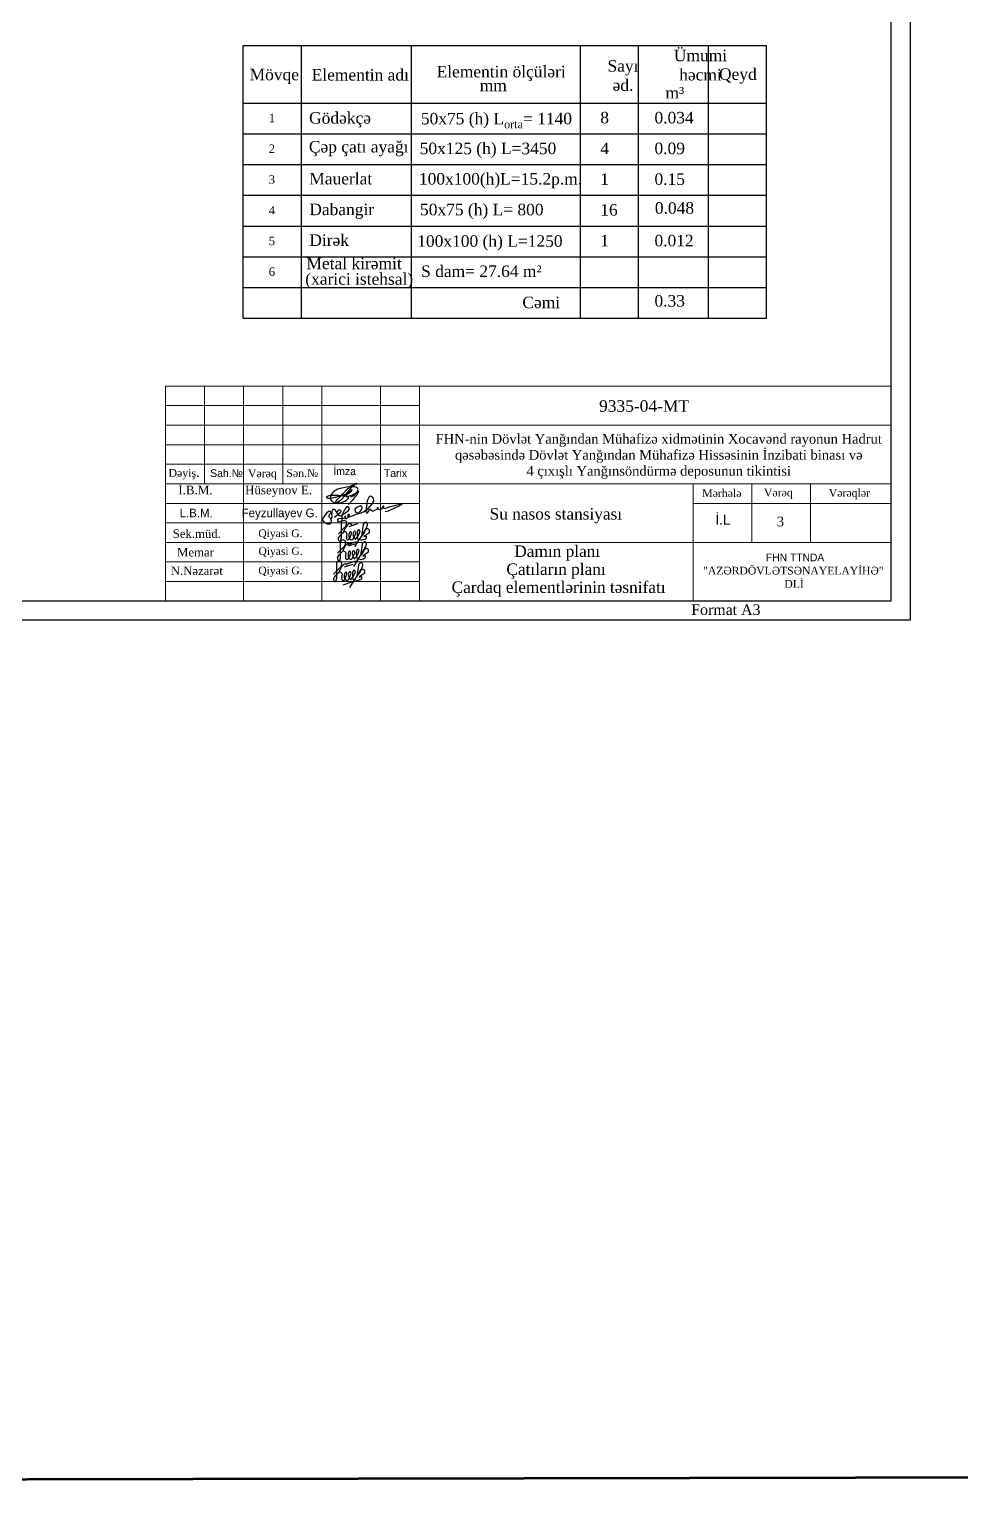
# Model space of a CAD drawing. Header units: millimetres. Extents: x 120281 to 1416367021, y -641565767 to 918373.
# Drawn here: x 561033 to 585265, y 687719 to 725691 of the extents above; entities that cross this region are included whole.
import ezdxf

# ---------------------------------------------------------------- set-up
doc = ezdxf.new("R2010")
doc.units = ezdxf.units.MM
for name, color, linetype, lineweight in [('0_Ном._пера__1', 7, 'Continuous', 35), ('перегородка', 130, 'Continuous', 20), ('перегородка_Ном._пера__1', 7, 'Continuous', 15), ('размер', 90, 'Continuous', 40), ('размер2', 210, 'Continuous', 15), ('размер_Ном._пера__1', 7, 'Continuous', 15)]:
    doc.layers.add(name, color=color, linetype=linetype, lineweight=lineweight)
doc.layers.add('ramka-1', color=7, linetype='Continuous')
doc.styles.get("Standard").update_dxf_attribs({"font": 'arial.ttf'})
doc.styles.add('Times New  Roman', font='times.ttf')
doc.styles.add('Times New Roman', font='times.ttf', dxfattribs={"height": 300})
doc.styles.add('СГЕНЕРИР_СТИЛЬ_2', font='AZLTM.TTF')

msp = doc.modelspace()

# ---------------------------------------------------------------- linework, layer by layer
at = {"color": 244, "lineweight": 53, "true_color": 0x991b1e}
msp.add_lwpolyline([(440324.24024, 757119.90004), (681637.27816, 757603.30928), (681637.27816, 688202.32989), (440324.24024, 687718.92066)], close=True, dxfattribs=at)
at = {"layer": 'ramka-1', "color": 0, "linetype": 'Continuous', "lineweight": 25}
for p, q in [((566599.71801, 718171.1647), (566599.71793, 725267.38103)), ((566599.71794, 725267.38103), (580212.21794, 725267.38114)), ((568112.21782, 718171.16472), (568112.21793, 725267.38104)), ((570978.65015, 718171.16475), (570978.65025, 725267.38107)), ((575372.21783, 718171.16479), (575372.21793, 725267.3811)), ((576884.71782, 718171.16481), (576884.71793, 725267.38111)), ((578699.71782, 718171.16483), (578699.71793, 725267.38113)), ((580212.21783, 718171.16485), (580212.21794, 725267.38114)), ((566599.71789, 723767.6647), (580212.21794, 723767.66485)), ((566599.71791, 718970.6647), (580212.21798, 718970.66485)), ((566599.7178, 718171.1647), (580212.21787, 718171.16485))]:
    msp.add_line(p, q, dxfattribs=at)
at = {"layer": 'ramka-1', "color": 1, "linetype": 'Continuous', "lineweight": 25}
for p, q in [((566599.71786, 722968.1647), (580212.21794, 722968.16485)), ((566599.71785, 722168.6647), (580212.21792, 722168.66485)), ((566599.71784, 721369.1647), (580212.21791, 721369.16485)), ((566599.71789, 720569.6647), (580212.21796, 720569.66485)), ((566599.7179, 719770.1647), (580212.21797, 719770.16485))]:
    msp.add_line(p, q, dxfattribs=at)
at = {"layer": 'размер2', "color": 0, "lineweight": 30}
for p, q in [((569074.31655, 712565.53333), (569264.41915, 712755.63593)), ((569148.34927, 712831.34561), (569148.34927, 712667.38229)), ((569206.36705, 712609.36451), (569266.90735, 712732.96762)), ((569352.15017, 712753.41182), (569584.22132, 712829.08719)), ((569418.2581, 712801.07546), (569425.82564, 712773.32782)), ((569720.9596, 712796.03043), (569673.65357, 712505.2841)), ((569077.71892, 712450.44622), (569125.64665, 712528.64411)), ((569125.64665, 712528.64411), (569206.36705, 712609.36451)), ((569148.34927, 712667.38229), (569148.34927, 712510.98652)), ((569148.34927, 712551.34672), (569206.36705, 712609.36451)), ((569284.56494, 712521.07657), (569282.04243, 712475.67134)), ((569282.04243, 712475.67134), (569284.56494, 712430.26612)), ((569292.13248, 712566.48179), (569284.56494, 712521.07657)), ((569284.56494, 712430.26612), (569309.79007, 712402.51848)), ((569309.79007, 712402.51848), (569347.62775, 712412.60853)), ((569317.3576, 712286.48291), (569549.42875, 712362.15828)), ((569347.62775, 712412.60853), (569380.42042, 712465.58129)), ((569350.15027, 712553.86923), (569350.15027, 712490.80642)), ((569350.15027, 712490.80642), (569365.47556, 712441.43961)), ((569380.42042, 712465.58129), (569410.69057, 712543.77918)), ((569458.6183, 712430.26612), (569493.93348, 712493.32893)), ((569463.66333, 712521.07657), (569479.56653, 712467.67366)), ((569491.41097, 712632.06712), (569466.18584, 712606.84199)), ((569479.56653, 712467.67366), (569504.02353, 712432.78863)), ((569493.93348, 712493.32893), (569524.20363, 712563.95928)), ((569498.9785, 712220.89758), (569584.74393, 712357.11326)), ((569531.77117, 712432.78863), (569567.08634, 712478.19386)), ((569567.08634, 712478.19386), (569607.44654, 712543.77918)), ((569584.74393, 712357.11326), (569667.98684, 712488.28391)), ((569607.44654, 712543.77918), (569635.19418, 712606.84199)), ((569622.27063, 712420.71892), (569667.98684, 712488.28391)), ((569683.12192, 712394.95094), (569652.85177, 712397.47346)), ((569667.98684, 712488.28391), (569774.18368, 712663.97415)), ((569667.98684, 712488.28391), (569715.91458, 712543.77918)), ((569758.79729, 712415.13104), (569683.12192, 712394.95094)), ((569715.91458, 712543.77918), (569751.22975, 712596.75194)), ((569766.36483, 712513.50903), (569738.61719, 712490.80642)), ((569738.61719, 712490.80642), (569801.68, 712503.41898)), ((569751.22975, 712596.75194), (569786.54493, 712700.17496)), ((569867.26533, 712579.09436), (569766.36483, 712513.50903)), ((569774.18368, 712663.97415), (569804.20252, 712682.51737)), ((569049.95493, 712059.17726), (569240.05752, 712249.27986)), ((569053.35729, 711944.09015), (569101.28503, 712022.28804)), ((569101.28503, 712022.28804), (569182.00543, 712103.00844)), ((569123.98764, 712324.98954), (569123.98764, 712161.02623)), ((569123.98764, 712161.02623), (569123.98764, 712004.63045)), ((569123.98764, 712044.99065), (569182.00543, 712103.00844)), ((569182.00543, 712103.00844), (569242.54573, 712226.61155)), ((569260.20332, 712014.7205), (569257.6808, 711969.31528)), ((569267.77085, 712060.12573), (569260.20332, 712014.7205)), ((569325.78864, 712047.51316), (569325.78864, 711984.45035)), ((569325.78864, 711984.45035), (569341.11394, 711935.08354)), ((569327.78855, 712247.05575), (569559.8597, 712322.73112)), ((569356.05879, 711959.22523), (569386.32894, 712037.42311)), ((569393.89648, 712294.71939), (569401.46402, 712266.97175)), ((569434.25668, 711923.91005), (569469.57185, 711986.97286)), ((569439.3017, 712014.7205), (569455.2049, 711961.31759)), ((569467.04934, 712125.71105), (569441.82422, 712100.48593)), ((569469.57185, 711986.97286), (569499.842, 712057.60321)), ((569507.40954, 711926.43256), (569542.72472, 711971.83779)), ((569542.72472, 711971.83779), (569583.08492, 712037.42311)), ((569560.3823, 711850.75719), (569643.62522, 711981.92784)), ((569583.08492, 712037.42311), (569610.83255, 712100.48593)), ((569597.909, 711914.36285), (569643.62522, 711981.92784)), ((569643.62522, 711981.92784), (569749.82205, 712157.61808)), ((569643.62522, 711981.92784), (569691.55295, 712037.42311)), ((569696.59798, 712289.67436), (569649.29195, 711998.92803)), ((569691.55295, 712037.42311), (569726.86813, 712090.39588)), ((569742.0032, 712007.15296), (569714.25557, 711984.45035)), ((569714.25557, 711984.45035), (569777.31838, 711997.06291)), ((569726.86813, 712090.39588), (569762.1833, 712193.81889)), ((569842.9037, 712072.73829), (569742.0032, 712007.15296)), ((569749.82205, 712157.61808), (569779.84089, 712176.1613)), ((568952.52149, 711513.87454), (569142.62408, 711703.97713)), ((569026.5542, 711779.68681), (569026.5542, 711615.7235)), ((569026.5542, 711615.7235), (569026.5542, 711459.32773)), ((569084.57199, 711557.70572), (569145.11229, 711681.30883)), ((569230.35511, 711701.75303), (569462.42626, 711777.4284)), ((569257.6808, 711969.31528), (569260.20332, 711923.91005)), ((569260.20332, 711923.91005), (569285.42844, 711896.16241)), ((569285.42844, 711896.16241), (569323.26613, 711906.25246)), ((569292.99598, 711780.12684), (569525.06713, 711855.80221)), ((569296.46304, 711749.41666), (569304.03057, 711721.66903)), ((569323.26613, 711906.25246), (569356.05879, 711959.22523)), ((569455.2049, 711961.31759), (569479.6619, 711926.43256)), ((569474.61688, 711714.54151), (569560.3823, 711850.75719)), ((569546.19177, 711436.62512), (569652.38861, 711612.31536)), ((569599.16454, 711744.37164), (569551.8585, 711453.62531)), ((569658.76029, 711888.59488), (569628.49014, 711891.11739)), ((569629.43469, 711545.09315), (569664.74986, 711648.51617)), ((569652.38861, 711612.31536), (569682.40745, 711630.85858)), ((569734.43567, 711908.77498), (569658.76029, 711888.59488)), ((568955.92385, 711398.78743), (569003.85159, 711476.98532)), ((569003.85159, 711476.98532), (569084.57199, 711557.70572)), ((569026.5542, 711499.68793), (569084.57199, 711557.70572)), ((569162.76988, 711469.41778), (569160.24736, 711424.01255)), ((569160.24736, 711424.01255), (569162.76988, 711378.60733)), ((569170.33741, 711514.823), (569162.76988, 711469.41778)), ((569162.76988, 711378.60733), (569187.995, 711350.85969)), ((569187.995, 711350.85969), (569225.83269, 711360.94974)), ((569195.56254, 711234.82412), (569427.63369, 711310.49949)), ((569225.83269, 711360.94974), (569258.62535, 711413.9225)), ((569228.3552, 711502.21044), (569228.3552, 711439.14763)), ((569228.3552, 711439.14763), (569243.6805, 711389.78082)), ((569258.62535, 711413.9225), (569288.8955, 711492.12039)), ((569336.82324, 711378.60733), (569372.13841, 711441.67014)), ((569341.86826, 711469.41778), (569357.77146, 711416.01487)), ((569369.6159, 711580.40833), (569344.39077, 711555.1832)), ((569357.77146, 711416.01487), (569382.22846, 711381.12984)), ((569372.13841, 711441.67014), (569402.40856, 711512.30049)), ((569377.18344, 711169.23879), (569462.94886, 711305.45447)), ((569409.9761, 711381.12984), (569445.29127, 711426.53507)), ((569445.29127, 711426.53507), (569485.65147, 711492.12039)), ((569462.94886, 711305.45447), (569546.19177, 711436.62512)), ((569485.65147, 711492.12039), (569513.39911, 711555.1832)), ((569500.47556, 711369.06013), (569546.19177, 711436.62512)), ((569561.32685, 711343.29215), (569531.0567, 711345.81467)), ((569546.19177, 711436.62512), (569594.11951, 711492.12039)), ((569637.00222, 711363.47225), (569561.32685, 711343.29215)), ((569594.11951, 711492.12039), (569629.43469, 711545.09315)), ((569644.56976, 711461.85024), (569616.82212, 711439.14763)), ((569616.82212, 711439.14763), (569679.88494, 711451.76019)), ((569745.47026, 711527.43557), (569644.56976, 711461.85024))]:
    msp.add_line(p, q, dxfattribs=at)
for points in [[(541946.3337, 740013.03096), (583946.3337, 740013.03096), (583946.3337, 710313.03096), (541946.3337, 710313.03096)], [(543946.3337, 739513.03096), (583446.3337, 739513.03096), (583446.3337, 710813.03096), (543946.3337, 710813.03096)]]:
    msp.add_lwpolyline(points, close=True, dxfattribs=at)
for points in [[(569046.78629, 713346.71339), (569067.28636, 713377.74846), (569106.77895, 713417.52157), (569153.65375, 713458.10903), (569231.49321, 713542.22079), (569310.81533, 713639.56842), (569410.42714, 713757.15392), (569484.28958, 713842.23919), (569522.22605, 713870.65618), (569544.79887, 713882.26836), (569553.35502, 713883.99132), (569557.05609, 713882.21219), (569558.22712, 713877.76402), (569556.36144, 713870.93358), (569545.86907, 713857.9749), (569524.80713, 713839.16538)], [(569387.67215, 713551.40085), (569398.76332, 713536.69373), (569415.05566, 713533.40676), (569460.48763, 713550.63027), (569501.71477, 713576.10823), (569538.35406, 713610.46882), (569566.49073, 713649.12668), (569582.95527, 713692.55126), (569586.02684, 713713.7228), (569582.00293, 713735.28126), (569569.18592, 713753.81295), (569543.9843, 713770.10084), (569527.85463, 713776.8775), (569494.25246, 713781.87742), (569423.82635, 713786.47975), (569371.49974, 713784.9129), (569294.36074, 713778.05655), (569162.53192, 713754.48946), (569062.37982, 713723.43261), (569018.50521, 713702.62949), (568985.45661, 713682.82338), (568954.07948, 713661.60198), (568921.68818, 713630.54688), (568893.55857, 713593.92683), (568873.93905, 713558.44184), (568868.46152, 713538.27255), (568865.98377, 713516.10943), (568868.79432, 713473.69515), (568880.27224, 713446.25189), (568894.78023, 713418.89332), (568916.67126, 713400.01152), (568944.31993, 713382.459), (568984.64618, 713365.00447), (569008.27094, 713359.07612), (569037.61848, 713359.99475), (569070.74841, 713361.65936), (569116.56962, 713368.66247), (569164.63952, 713381.52012), (569213.36963, 713400.46572), (569242.97611, 713414.37983), (569286.78308, 713439.12358), (569316.06131, 713463.26463), (569331.0851, 713482.81751), (569337.41663, 713493.22059), (569339.68732, 713499.83918), (569338.60052, 713505.46531), (569329.58998, 713517.37427), (569312.85447, 713528.79245), (569287.26734, 713538.22508), (569238.80737, 713547.37509), (569151.77189, 713554.8901), (569066.18339, 713557.71677), (568967.20896, 713557.46354), (568880.3988, 713555.52176), (568838.21434, 713551.34293), (568822.7038, 713547.92357), (568806.35171, 713542.1742), (568792.57779, 713535.31937), (568783.79963, 713529.4215), (568773.63577, 713522.5926), (568769.49954, 713518.36171), (568766.95083, 713513.94098), (568766.79854, 713511.45898), (568768.93021, 713508.24321), (568777.78389, 713502.72595), (568792.09104, 713496.96482), (568808.35391, 713493.36408), (568827.42443, 713492.39014), (568860.00122, 713492.39014), (568916.30734, 713499.33773), (568955.9406, 713506.47975), (568998.88278, 713517.48009), (569092.77722, 713539.53304), (569210.79976, 713573.08059), (569360.98993, 713627.04217), (569368.80247, 713633.465), (569386.06944, 713647.66051), (569415.61577, 713671.95112), (569426.78214, 713690.06861), (569432.829, 713702.48861), (569432.99665, 713704.63943), (569430.43258, 713704.09029), (569409.97815, 713693.00024), (569389.70672, 713677.15588), (569359.20766, 713648.05171), (569318.30212, 713602.34479), (569269.23049, 713551.86898), (569268.79063, 713548.08252), (569270.81483, 713543.81485), (569279.28093, 713536.2981), (569298.79505, 713531.76175), (569340.52637, 713545.42481), (569438.92234, 713580.79374), (569516.63357, 713620.57883), (569558.93879, 713643.87027), (569593.71987, 713660.38787), (569598.16746, 713661.26536), (569600.2456, 713659.65279), (569600.52113, 713655.36945), (569592.61357, 713645.29754), (569542.93195, 713562.93617), (569487.92799, 713496.87337), (569434.74821, 713430.3298), (569341.32186, 713324.12764)], [(569069.8081, 713396.31454), (569050.02591, 713378.93818), (569026.40572, 713363.56544), (569005.39524, 713355.15008), (568998.78319, 713356.01842), (568993.29114, 713359.79814), (568992.17032, 713368.67423), (568997.59349, 713381.83867), (569006.22641, 713397.44678), (569036.72381, 713435.54854), (569086.96605, 713492.6891), (569137.017, 713544.81536), (569191.84791, 713600.87136), (569301.70562, 713723.26691), (569356.20415, 713771.59517), (569390.53873, 713799.37441), (569430.71227, 713825.91537), (569458.07503, 713834.49294), (569474.88026, 713833.03083), (569478.64565, 713824.25403), (569476.0654, 713811.00902)]]:
    msp.add_lwpolyline(points, dxfattribs=at)
for points in [[(569006.56349, 713141.62937), (569084.28934, 713043.77764), (569149.58209, 713028.71981), (569340.01154, 713172.17057, 1.2496403785), (569267.19816, 713240.41798, 0.0792582279), (569162.97542, 713021.19091), (569162.97542, 712927.49769), (569152.93037, 712892.36275), (569075.08139, 712878.97798), (569055.82849, 712918.29567), (569086.80063, 712958.44992), (569211.52636, 712969.32501), (569239.81077, 712976.58669), (569266.73938, 713018.59453), (569257.02555, 713024.82147), (569238.38219, 712995.73838), (569253.60342, 712958.20823), (569276.91966, 712958.20823), (569355.50196, 713014.65373), (569365.48042, 713054.54192), (569350.7753, 713075.01083), (569323.71173, 713055.56802), (569317.68878, 713020.95186), (569333.60599, 712998.9259), (569379.13516, 713009.93888), (569595.19856, 713095.38121), (569665.74893, 713175.11895), (569690.1056, 713243.94521), (569684.89099, 713285.25018), (569629.86508, 713285.25018), (569564.95437, 713254.6268), (569501.28052, 713201.95541), (569514.98087, 713140.86984), (569563.45932, 713108.22066), (569622.36797, 713093.1548), (569669.55883, 713106.6292), (569749.69219, 713142.16596), (569847.44477, 713221.32824), (569964.57931, 713347.65099), (569995.75899, 713431.86617), (569977.21969, 713497.55401), (569911.48954, 713543.87237), (569874.41094, 713523.66075), (569827.22008, 713419.23391), (569797.72579, 713224.69685), (569785.10431, 713141.4487), (569802.78196, 713109.32203), (569828.90547, 713109.32203), (569864.29859, 713164.90404), (569895.21785, 713213.46022), (569921.60188, 713180.90495), (569954.46696, 713159.00901), (569999.12978, 713159.00901), (570062.05193, 713191.26286), (570107.44439, 713223.9666), (570101.11058, 713246.12074), (570087.91511, 713228.18645), (570110.6113, 713200.75753), (570150.19778, 713194.42775), (570185.03385, 713215.52693), (570259.98423, 713259.83523), (570259.98423, 713279.35196), (570240.9827, 713279.35196), (570210.3692, 713247.70319), (570292.70906, 713225.02156), (570399.72892, 713263.25409), (570472.18308, 713286.39354), (570564.33086, 713309.15103), (570678.29216, 713337.29575), (570736.44595, 713337.29575), (570704.14124, 713314.97269), (570656.83487, 713282.28326), (570554.2687, 713237.70313), (570366.28269, 713153.42528), (570294.294, 713133.95855)], [(568882.83597, 712940.70195, 0.2027102337), (568910.26088, 713030.80301, -0.0832167747), (568922.30891, 713182.21663, -0.5409747277), (568985.5311, 713193.09213), (569006.56349, 713141.62937)], [(569017.26164, 713128.16111), (569065.86753, 713170.50858, -1.0345011644), (569129.40023, 713119.49806), (568978.44219, 712983.83179)]]:
    msp.add_lwpolyline(points, format="xyb", dxfattribs=at)
msp.add_lwpolyline([(568837.76559, 713033.45469, -0.3006337272), (568873.89714, 713090.19632, 0.2802498133), (568872.21793, 713136.93982, 0.2687793642), (568816.53121, 713147.05819, 0.1221920669), (568666.00251, 712942.96206), (568669.24084, 712907.36271, 0.0999903221), (568787.61403, 712823.58054, 0.2003981025), (568874.06902, 712830.50047, 0.312913754), (568876.69349, 712951.25463, -0.2937938278)], format="xyb", close=True, dxfattribs=at)
for centre, radius, start, end in [((569221.46459, 712835.59024), 73.23843, 34.194780316, 183.322520404), ((569152.9991, 712833.68814), 136.03888, 324.987904268, 18.454224902), ((569429.22413, 712660.20004), 177.88158, 114.14697886, 155.853021138), ((569377.79342, 712784.22958), 43.8312, 22.60247535, 119.130238232), ((569791.03011, 712790.0091), 70.32874, 79.204877164, 175.088496233), ((569688.94384, 712801.73973), 140.85942, 313.85988333, 355.412611437), ((569748.09195, 712799.60989), 81.77203, 353.585205985, 46.671298362), ((569126.2698, 712425.77752), 54.45854, 153.06487867, 228.706175428), ((569111.43788, 712398.42052), 25.08672, 212.718356067, 320.128975181), ((569197.10297, 712329.23418), 73.23843, 34.194780316, 183.322520404), ((569066.05571, 712430.32182), 80.4998, 323.411127117, 342.220388169), ((569012.08943, 712465.51271), 143.64752, 335.411259858, 18.455329051), ((569235.07806, 712557.49456), 59.28586, 48.354248896, 118.965367601), ((569128.63747, 712327.33208), 136.03888, 324.987904268, 18.454224902), ((569259.7409, 712572.35799), 32.92027, 349.717727088, 63.412375255), ((569463.99215, 712535.66339), 115.28846, 129.596168368, 170.91406904), ((569411.53642, 712459.41537), 49.44422, 201.318764053, 266.093723159), ((569356.38479, 712573.08545), 61.70879, 331.646355483, 56.426131452), ((569420.84511, 712451.54623), 43.35501, 252.998230414, 330.604588558), ((569552.99624, 712561.36894), 97.99921, 152.353537357, 204.277094013), ((569477.81118, 712583.57062), 50.3673, 337.084908029, 74.334999536), ((569517.89735, 712441.91324), 16.60546, 213.332324679, 326.667675321), ((569779.28822, 712552.25463), 219.85391, 153.682806812, 198.19180209), ((569700.80348, 712482.40431), 130.38578, 179.467332581, 213.686515824), ((569605.07615, 712640.23348), 24.74717, 35.972038509, 157.447635114), ((569594.88786, 712435.71003), 25.75321, 264.258427949, 347.796318818), ((569597.32115, 712623.8947), 41.53506, 335.759871783, 48.017444304), ((569766.66848, 712283.65303), 70.32874, 79.204877164, 175.088496233), ((569743.69664, 712478.88506), 65.51797, 283.325394517, 8.844728131), ((569723.73033, 712293.25382), 81.77203, 353.585205985, 46.671298362), ((569783.22608, 712485.98954), 25.38372, 6.717842674, 43.364629536), ((569832.16645, 712640.64403), 50.35234, 32.074619036, 123.735866803), ((569817.8137, 712627.80136), 69.41063, 315.434635632, 34.767179445), ((568987.7278, 711959.15665), 143.64752, 335.411259858, 18.455329051), ((569210.71644, 712051.13849), 59.28586, 48.354248896, 118.965367601), ((569404.8625, 712153.84397), 177.88158, 114.14697886, 155.853021138), ((569235.37928, 712066.00192), 32.92027, 349.717727088, 63.412375254), ((569439.63053, 712029.30732), 115.28846, 129.596168368, 170.91406904), ((569353.43179, 712277.87351), 43.8312, 22.60247535, 119.130238232), ((569332.02316, 712066.72938), 61.70879, 331.646355483, 56.426131452), ((569528.63462, 712055.01287), 97.99921, 152.353537357, 204.277094013), ((569453.44955, 712077.21455), 50.3673, 337.084908029, 74.334999536), ((569754.9266, 712045.89857), 219.85391, 153.682806812, 198.19180209), ((569676.44185, 711976.04824), 130.38578, 179.467332581, 213.686515824), ((569580.71453, 712133.87742), 24.74717, 35.972038509, 157.447635114), ((569572.95952, 712117.53863), 41.53506, 335.759871783, 48.017444304), ((569719.33502, 711972.52899), 65.51797, 283.325394517, 8.844728131), ((569664.58221, 712295.38367), 140.85942, 313.85988333, 355.412611437), ((569758.86445, 711979.63347), 25.38372, 6.717842674, 43.364629536), ((569807.80482, 712134.28796), 50.35234, 32.074619036, 123.735866803), ((569793.45207, 712121.44529), 69.41063, 315.434635632, 34.767179445), ((569099.66953, 711783.93145), 73.23843, 34.194780316, 183.322520404), ((569101.90817, 711919.42145), 54.45854, 153.06487867, 228.706175428), ((569087.07626, 711892.06445), 25.08672, 212.718356067, 320.128975181), ((569041.69408, 711923.96575), 80.4998, 323.411127117, 342.220388169), ((569031.20403, 711782.02935), 136.03888, 324.987904268, 18.454224902), ((569307.42906, 711608.54125), 177.88158, 114.14697886, 155.853021138), ((569255.99835, 711732.57079), 43.8312, 22.60247535, 119.130238232), ((569387.1748, 711953.0593), 49.44422, 201.318764053, 266.093723159), ((569396.48349, 711945.19016), 43.35501, 252.998230414, 330.604588558), ((569657.49316, 711500.59584), 219.85391, 153.682806812, 198.19180209), ((569483.28109, 711588.57469), 24.74717, 35.972038509, 157.447635114), ((569493.53572, 711935.55717), 16.60546, 213.332324679, 326.667675321), ((569475.52608, 711572.23591), 41.53506, 335.759871783, 48.017444304), ((569570.52624, 711929.35396), 25.75321, 264.258427949, 347.796318818), ((569669.23504, 711738.35031), 70.32874, 79.204877164, 175.088496233), ((569567.14877, 711750.08094), 140.85942, 313.85988333, 355.412611437), ((569626.29689, 711747.9511), 81.77203, 353.585205985, 46.671298362), ((569710.37138, 711588.98524), 50.35234, 32.074619036, 123.735866803), ((569696.01863, 711576.14257), 69.41063, 315.434635632, 34.767179445), ((569004.47473, 711374.11873), 54.45854, 153.06487867, 228.706175428), ((568989.64282, 711346.76172), 25.08672, 212.718356067, 320.128975181), ((568944.26064, 711378.66302), 80.4998, 323.411127117, 342.220388169), ((568890.29436, 711413.85392), 143.64752, 335.411259858, 18.455329051), ((569113.283, 711505.83577), 59.28586, 48.354248896, 118.965367601), ((569137.94583, 711520.6992), 32.92027, 349.717727088, 63.412375254), ((569342.19709, 711484.00459), 115.28846, 129.596168368, 170.91406904), ((569289.74135, 711407.75658), 49.44422, 201.318764053, 266.093723159), ((569234.58972, 711521.42666), 61.70879, 331.646355483, 56.426131452), ((569299.05005, 711399.88744), 43.35501, 252.998230414, 330.604588558), ((569431.20118, 711509.71015), 97.99921, 152.353537357, 204.277094013), ((569356.01611, 711531.91183), 50.3673, 337.084908029, 74.334999536), ((569396.10228, 711390.25444), 16.60546, 213.332324679, 326.667675321), ((569579.00841, 711430.74552), 130.38578, 179.467332581, 213.686515824), ((569473.09279, 711384.05124), 25.75321, 264.258427949, 347.796318818), ((569621.90157, 711427.22627), 65.51797, 283.325394517, 8.844728131), ((569661.43101, 711434.33075), 25.38372, 6.717842674, 43.364629536)]:
    msp.add_arc(centre, radius, start, end, dxfattribs=at)
at = {"layer": 'размер_Ном._пера__1', "color": 0, "linetype": 'Continuous'}
for p, q in [((564574.92211, 716407.05783), (583446.3337, 716407.05783)), ((564574.92211, 710813.03037), (564574.92211, 716407.05783)), ((565592.01801, 713864.31807), (565592.01801, 716407.05783)), ((566609.11392, 710813.03037), (566609.11392, 716407.05783)), ((567626.20982, 713864.31807), (567626.20982, 716407.05783)), ((568643.30572, 710813.03037), (568643.30572, 716407.05783)), ((570168.94958, 710813.03037), (570168.94958, 716407.05783)), ((571186.04548, 716407.05783), (571186.04548, 710813.03037)), ((564574.92211, 715898.50988), (571186.04548, 715898.50988)), ((564574.92211, 715389.96193), (583446.3337, 715389.96193)), ((564574.92211, 714881.41398), (571186.04548, 714881.41398)), ((564574.92211, 714372.86603), (571186.04548, 714372.86603)), ((564574.92211, 713864.31807), (583446.3337, 713864.31807)), ((578305.7168, 713864.31807), (578305.7168, 710813.03037)), ((579831.36065, 713864.31807), (579831.36065, 712338.67422)), ((581357.00451, 713864.31807), (581357.00451, 712338.67422)), ((564574.92211, 713355.77012), (571186.04548, 713355.77012)), ((578305.7168, 713355.77012), (583446.3337, 713355.77012)), ((564574.92211, 712847.22217), (571186.04548, 712847.22217)), ((564574.92211, 712338.67422), (583446.3337, 712338.67422)), ((564574.92211, 711830.12627), (571186.04548, 711830.12627)), ((564574.92211, 711321.57832), (571186.04548, 711321.57832))]:
    msp.add_line(p, q, dxfattribs=at)

# ---------------------------------------------------------------- texts
at = {"color": 0, "attachment_point": 5, "style": 'Times New  Roman'}
for s, width, heights, insert, char_height in [('{\\fTimes New Roman|b0|i0|c238|p18;Sek.müd.}', 1828.3507812, [396.27421], (565391.84076, 712565.78522), 219.7635705), ('{\\fTimes New Roman|b0|i0|c238|p18;Qiyasi G.}', 5536.6243382, [0], (567568.32083, 712544.09936), 198.4166603), ('{\\fTimes New Roman|b0|i0|c238|p18;  }{\\fTimes New Roman|b0|i0|c238|p18;Memar}', 1828.3507812, [396.27421], (565275.00529, 712082.48763), 219.7635705), ('{\\fTimes New Roman|b0|i0|c238|p18;Qiyasi G.}', 5536.6243382, [0], (567571.4437, 712081.82687), 198.4166603), ('{\\fTimes New Roman|b0|i0|c238|p18;N.Nəzarət}', 1828.3507812, [396.27421], (565391.84076, 711599.19003), 219.7635705), ('{\\fTimes New Roman|b0|i0|c238|p18;Qiyasi G.}', 5536.6243382, [0], (567568.32083, 711577.50417), 198.4166603)]:
    msp.add_mtext_dynamic_manual_height_columns(s, width=width, gutter_width=1, heights=heights, dxfattribs=dict(at, insert=insert, char_height=char_height))
at = {"layer": '0_Ном._пера__1', "color": 0, "linetype": 'Continuous', "attachment_point": 1, "style": 'Times New  Roman'}
for s, insert, char_height in [('9335-04-MT', (575855.71708, 716037.9858), 300), ('Mərhələ', (578536.68368, 713722.14834), 203.419181), ('Vərəq', (580143.06431, 713739.41108), 203.419181), ('Vərəqlər', (581828.99556, 713731.67645), 203.419181), ('{\\fTimes New Roman|b0|i0|c238|p18;3}', (580479.58974, 713008.78211), 250)]:
    msp.add_mtext(s, dxfattribs=dict(at, insert=insert, char_height=char_height))
at = {"layer": '0_Ном._пера__1', "color": 0, "linetype": 'Continuous', "insert": (578880.89402, 713057.21766), "char_height": 254.2739757, "width": 551.2594742, "attachment_point": 1, "style": 'СГЕНЕРИР_СТИЛЬ_2'}
msp.add_mtext('{\\fArial|b0|i0|c238|p34;İ\\fArial|b0|i0|c0|p34;.L}', dxfattribs=at)
at = {"layer": '0_Ном._пера__1', "color": 0, "linetype": 'Continuous', "insert": (578562.49837, 712049.48124), "char_height": 200, "width": 5066.5513294, "attachment_point": 1, "line_spacing_factor": 1.032836, "style": 'Times New  Roman'}
msp.add_mtext('{\\fAzL Times|b0|i0|c204|p18;                      FHN TTNDA}\\P"AZƏRDÖVLƏT{\\fTimes New Roman|b0|i0|c238|p18;S}Ə{\\fTimes New Roman|b0|i0|c238|p18;NAYE}LAYİHƏ"\\P                            DLİ', dxfattribs=at)
at = {"layer": 'перегородка', "color": 0}
for s, insert, char_height, width, attachment_point in [('\\pxqc;{\\fTimes New Roman|b0|i0|c0|p18;FHN\\fTimes New Roman|b0|i0|c238|p18;-nin Dövlət Yanğından Mühafizə xidmətinin \\fTimes New Roman|b0|i0|c0|p18;Xo\\fTimes New Roman|b0|i0|c238|p18;cavənd rayonun Hadrut qəsəbəsində Dövlət Yanğından Mühafizə Hissəsinin İnzibati binası və \\P4 çıxışlı \\fTimes New Roman|b0|i0|c0|p18;Y\\fTimes New Roman|b0|i0|c238|p18;anğın\\fTimes New Roman|b0|i0|c0|p18;s\\fTimes New Roman|b0|i0|c238|p18;öndürmə deposunun tikintisi}', (571409.05566, 715159.04352), 250, 11997.9815483, 1), ('{\\fTimes New Roman|b0|i0|c238|p18;Çardaq elementlərinin təsnifatı}', (572020.59848, 710928.78802), 297.5005516, 10572.5513968, 7)]:
    msp.add_mtext(s, dxfattribs=dict(at, insert=insert, char_height=char_height, width=width, attachment_point=attachment_point))
at = {"layer": 'перегородка', "color": 0, "char_height": 297.5005516, "attachment_point": 1}
for s, insert in [('{\\fTimes New Roman|b0|i0|c238|p18;Su nasos stansiyası}', (573009.33821, 713231.04285)), ('{\\fTimes New Roman|b0|i0|c238|p18;Damın planı}', (573650.75675, 712260.04518)), ('{\\fTimes New Roman|b0|i0|c238|p18;Çatıların planı}', (573445.17147, 711791.14757))]:
    msp.add_mtext(s, dxfattribs=dict(at, insert=insert))
at = {"layer": 'перегородка_Ном._пера__1', "color": 0, "linetype": 'Continuous', "attachment_point": 1}
for s, insert, char_height, style in [('{\\fTimes New Roman|b0|i0|c204|p18;Dəyi\\fTimes New Roman|b0|i0|c0|p18;ş\\fTimes New Roman|b0|i0|c204|p18;\\H1.25x;.}', (564656.10026, 714299.9568), 203.4191806, 'СГЕНЕРИР_СТИЛЬ_2'), ('{Sah.№}', (565740.05725, 714242.53817), 203.419181, 'СГЕНЕРИР_СТИЛЬ_2'), ('{İmza}', (568943.02305, 714292.88501), 203.419181, 'СГЕНЕРИР_СТИЛЬ_2'), ('{Tarix}', (570257.53162, 714242.53817), 203.419181, 'СГЕНЕРИР_СТИЛЬ_2'), ('  İ.B.M.          Hüseynov E.', (564741.82246, 713813.57961), 223.7610987, 'Times New  Roman'), ('{\\fTimes New Roman|b0|i0|c204|p18;Vərəq}', (566722.0131, 714239.33961), 203.4191806, 'СГЕНЕРИР_СТИЛЬ_2'), ('{\\fTimes New Roman|b0|i0|c204|p18;Sən.№}', (567721.47547, 714242.64517), 203.4191806, 'СГЕНЕРИР_СТИЛЬ_2'), ('{  L.B.M.         Feyzullayev G.}', (564778.11606, 713219.52958), 223.7610987, 'СГЕНЕРИР_СТИЛЬ_2')]:
    msp.add_mtext(s, dxfattribs=dict(at, insert=insert, char_height=char_height, style=style))
at = {"layer": 'размер', "color": 0, "char_height": 300, "attachment_point": 1}
for s, insert, style in [('\\pxqc;{\\fTimes New Roman|b0|i0|c238|p18;Sayı}\\P{\\fTimes New Roman|b0|i0|c238|p18;əd.\\P\\pq*; }', (576075.51055, 724886.04521), 'Times New  Roman'), ('\\pxqc;{\\fTimes New Roman|b0|i0|c238|p18;Ümumi \\Phəcmi }', (577744.9381, 725157.20068), 'Times New  Roman'), ('{\\fTimes New Roman|b0|i0|c238|p18;Mövqe}', (566766.45451, 724661.95273), 'Times New  Roman'), ('{\\fTimes New Roman|b0|i0|c238|p18;Elementin adı}', (568380.47529, 724653.97108), 'Times New  Roman'), ('{\\fTimes New Roman|b0|i0|c238|p18;Elementin ölçüləri\\P       }', (571629.53014, 724737.29156), 'Times New Roman'), ('{\\fTimes New Roman|b0|i0|c238|p18;Qeyd}', (578975.19029, 724672.90235), 'Times New Roman'), ('{\\fTimes New Roman|b0|i0|c238|p18;mm}', (572752.58366, 724378.28522), 'Times New  Roman'), ('{\\fTimes New Roman|b0|i0|c238|p18;m³}', (577582.04853, 724188.71578), 'Times New  Roman'), ('G{\\fTimes New Roman|b0|i0|c238|p18;ödəkçə}', (568312.4179, 723532.82667), 'Times New  Roman'), ('\\A1;{\\fTimes New Roman|b0|i0|c238|p18;50x75 (h) L\\H0.7x;\\S^ orta;\\H1.42857x;= 1140}', (571220.1261, 723514.65244), 'Times New  Roman'), ('{\\fTimes New Roman|b0|i0|c238|p18;8}', (575887.40967, 723539.3578), 'Times New  Roman'), ('{\\fTimes New Roman|b0|i0|c238|p18;Çəp çatı ayağı}', (568307.74797, 722782.96851), 'Times New Roman'), ('{\\fTimes New Roman|b0|i0|c238|p18;50x125 (h) L=34}50', (571189.96194, 722739.8578), 'Times New Roman'), ('4', (575887.40961, 722739.8578), 'Times New  Roman'), ('{\\fTimes New Roman|b0|i0|c238|p18;Mauerlat}', (568318.93702, 721952.40571), 'Times New  Roman'), ('{\\fTimes New Roman|b0|i0|c238|p18;100x100(h)L=15.2p.m.}', (571169.97737, 721947.9437), 'Times New Roman'), ('1', (575887.4096, 721940.3578), 'Times New  Roman'), ('{\\fTimes New Roman|b0|i0|c238|p18;Dabangir}', (568318.93701, 721152.90571), 'Times New Roman'), ('{\\fTimes New Roman|b0|i0|c238|p18;50x75 (h) L= 800 }', (571198.93638, 721148.13589), 'Times New  Roman'), ('{\\fTimes New Roman|b0|i0|c238|p18;16}', (575887.40959, 721140.8578), 'Times New Roman'), ('{\\fTimes New Roman|b0|i0|c238|p18;Dirək}', (568318.93702, 720353.40571), 'Times New Roman'), ('{\\fTimes New Roman|b0|i0|c238|p18;100x100 (h) L=125}0{\\fTimes New Roman|b0|i0|c238|p18;  }', (571126.60186, 720329.04285), 'Times New  Roman'), ('1', (575887.40958, 720341.3578), 'Times New  Roman'), ('{\\fTimes New Roman|b0|i0|c238|p18;Metal kirəmit}', (568244.85832, 719746.5495), 'Times New Roman'), ('{\\fTimes New Roman|b0|i0|c238|p18;(xarici istehsal)}', (568214.38989, 719343.53754), 'Times New Roman'), ('{\\fTimes New Roman|b0|i0|c238|p18;S dam= }27.64{\\fTimes New Roman|b0|i0|c238|p18; m²}', (571227.85744, 719543.55376), 'Times New Roman'), ('{\\fTimes New Roman|b0|i0|c238|p18;Cəmi}', (573861.04784, 718732.31977), 'Times New Roman'), ('{\\fTimes New Roman|b0|i0|c238|p18;0.33}', (577297.16896, 718773.99343), 'Times New Roman')]:
    msp.add_mtext(s, dxfattribs=dict(at, insert=insert, style=style))
at = {"layer": 'размер', "color": 0, "char_height": 220, "attachment_point": 1, "style": 'Times New  Roman'}
for s, insert in [('1', (567262.64953, 723490.67328)), ('2', (567262.64954, 722691.17328)), ('3', (567262.6495, 721891.67328)), ('4', (567262.64949, 721092.17328)), ('5', (567262.64956, 720292.67328)), ('6', (567262.64957, 719493.17328))]:
    msp.add_mtext_dynamic_manual_height_columns(s, width=67.9648943, gutter_width=1000, heights=[0], dxfattribs=dict(at, insert=insert))
at = {"layer": 'размер', "color": 1, "char_height": 300, "attachment_point": 1}
for s, insert, style in [('0.0{\\fTimes New Roman|b0|i0|c238|p18;34}', (577297.16905, 723539.35778), 'Times New Roman'), ('0.0{\\fTimes New Roman|b0|i0|c238|p18;9}', (577297.169, 722739.85778), 'Times New Roman'), ('{\\fTimes New Roman|b0|i0|c238|p18;0.15}', (577297.16898, 721940.35778), 'Times New Roman'), ('{\\fTimes New Roman|b0|i0|c238|p18;0.048}', (577307.20115, 721190.22186), 'Times New Roman'), ('{\\fTimes New Roman|b0|i0|c238|p18;0.012}', (577297.16896, 720341.35778), 'Times New  Roman')]:
    msp.add_mtext(s, dxfattribs=dict(at, insert=insert, style=style))
at = {"layer": 'размер2', "color": 0, "lineweight": 30, "insert": (579154.50091, 710587.87082), "char_height": 273.651049, "attachment_point": 5, "style": 'Times New  Roman'}
msp.add_mtext_dynamic_manual_height_columns('Format A3', width=2621.5811642, gutter_width=1, heights=[0], dxfattribs=at)

doc.saveas('drawing.dxf')
